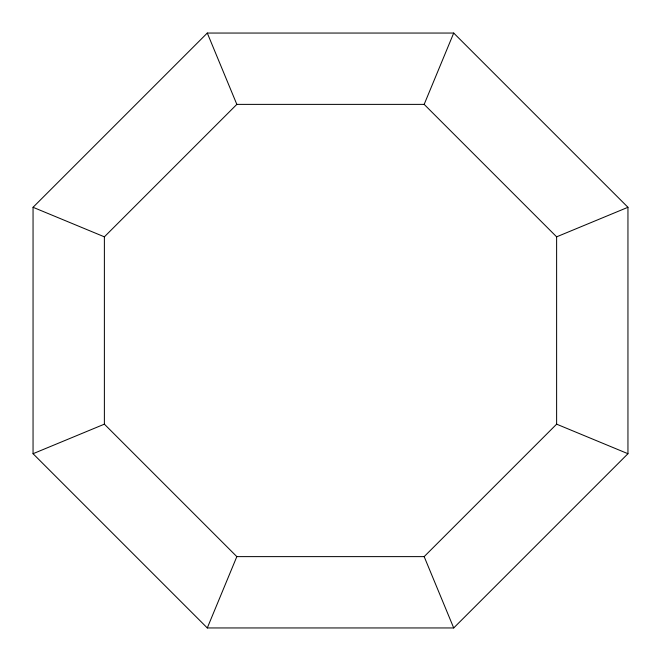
<?xml version="1.0" encoding="UTF-8"?>
<svg xmlns="http://www.w3.org/2000/svg" width="661" height="661" viewBox="0 0 661 661"><rect width="100%" height="100%" fill="white"/><g stroke="black" fill="none" stroke-linecap="round" stroke-linejoin="round"><path stroke-width="0.99" d="M207.29 627.95L453.71 627.95L627.95 453.71L627.95 207.29L453.71 33.05L207.29 33.05L33.05 207.29L33.05 453.71L207.29 627.95L236.836 556.62L424.164 556.62L556.62 424.164L556.62 236.836L424.164 104.38L236.836 104.38L104.38 236.836L104.38 424.164L236.836 556.62M424.164 104.38L453.71 33.05M33.05 453.71L104.38 424.164M556.62 236.836L627.95 207.29M33.05 207.29L104.38 236.836M556.62 424.164L627.95 453.71M207.29 33.05L236.836 104.38M424.164 556.62L453.71 627.95"/></g></svg>
